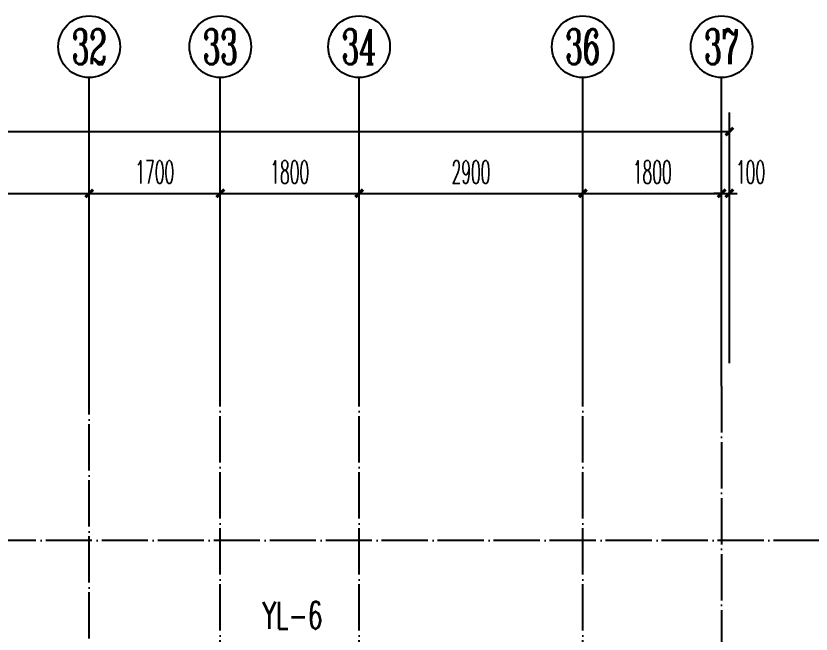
# Model space of a CAD drawing. Extents: x 27938 to 1507990, y 110129 to 923079.
# Drawn here: x 868767 to 879077, y 452368 to 460382 of the extents above; entities that cross this region are included whole.
import ezdxf
from ezdxf.enums import TextEntityAlignment as Align

# ---------------------------------------------------------------- set-up
doc = ezdxf.new("R2010")
doc.units = 0
doc.header["$LTSCALE"] = 1000
doc.header["$MEASUREMENT"] = 0
doc.linetypes.add('DOTE', pattern=[2.42, 2, -0.2, 0.02, -0.2])
for name, color, linetype in [('AXIS', 3, 'Continuous'), ('AXIS_TEXT', 7, 'Continuous'), ('DIM_雨水', 4, 'Continuous'), ('DOTE', 1, 'Continuous')]:
    doc.layers.add(name, color=color, linetype=linetype)
doc.styles.add('_TCH_AXIS', font='COMPLEX', dxfattribs={"bigfont": 'GBCBIG'})
doc.styles.add('_TCH_DIM_T3', font='SIMPLEX.shx', dxfattribs={"width": 0.494118, "bigfont": 'GBCBIG.shx'})
doc.styles.add('_TWT_SERIAL', font='SIMPLEX', dxfattribs={"width": 0.8, "height": 3.5, "bigfont": 'HZTXT'})
doc.styles.add('COMPLEX', font='COMPLEX')
doc.dimstyles.new('_TCH_ARCH&&100', dxfattribs={"dimtxt": 297.5, "dimasz": 100, "dimexe": 250, "dimexo": 300, "dimgap": 126.25, "dimtad": 1, "dimdec": 0, "dimzin": 0, "dimdsep": 46, "dimtxsty": '_TCH_DIM_T3', "dimblk": 'ARCHTICK', "dimcen": 0.09, "dimclrt": 4, "dimazin": 2, "dimtfac": 1, "dimtdec": 0, "dimtix": 1, "dimtmove": 2, "dimatfit": 3, "dimfxl": 100, "dimtolj": 1, "dimtzin": 0, "dimarcsym": 0})

# ---------------------------------------------------------------- blocks, each defined once
blk = doc.blocks.new('GDGDGDSDA')
at = {"layer": 'DOTE', "color": 0, "linetype": 'DOTE', "ltscale": 0.3}
for p, q in [((461135, 370658), (461135, 376108)), ((462835, 367858), (462835, 376108)), ((464635, 367858), (464635, 376108)), ((467535, 367858), (467535, 376108)), ((469335, 376108), (469335, 359558)), ((471335, 374108), (417335, 374108))]:
    blk.add_line(p, q, dxfattribs=at)
blk = doc.blocks.new('_ArchTick')
at = {"color": 0, "linetype": 'ByBlock', "const_width": 0.4}
blk.add_lwpolyline([(-0.5, -0.5), (0.5, 0.5)], dxfattribs=at)
blk = doc.blocks.new('*D1000')
at = {"layer": 'AXIS', "color": 0, "lineweight": -2}
for p, q in [((877917, 455882), (877917, 458332)), ((878017, 455882), (878017, 458332)), ((877917, 458082), (877817, 458082)), ((877917, 458082), (878017, 458082)), ((878017, 458082), (878117, 458082))]:
    blk.add_line(p, q, dxfattribs=at)
at = {"layer": 'Defpoints', "color": 0}
for p in [(878017, 458082), (877917, 455582), (878017, 455582)]:
    blk.add_point(p, dxfattribs=at)
at = {"layer": 'AXIS', "color": 0, "lineweight": -2, "xscale": 100, "yscale": 100, "zscale": 100}
blk.add_blockref('_ArchTick', (877917, 458082), dxfattribs=at)
at = {"layer": 'AXIS', "color": 0, "lineweight": -2, "xscale": 100, "yscale": 100, "zscale": 100, "rotation": 180}
blk.add_blockref('_ArchTick', (878017, 458082), dxfattribs=at)
at = {"layer": 'AXIS', "color": 4, "insert": (878292, 458357), "char_height": 297.5, "attachment_point": 5, "style": '_TCH_DIM_T3'}
blk.add_mtext('\\A1;100', dxfattribs=at)
blk = doc.blocks.new('*D1001')
at = {"layer": 'AXIS', "color": 0, "lineweight": -2}
for p, q in [((876117, 455882), (876117, 458332)), ((877917, 455882), (877917, 458332)), ((876117, 458082), (877917, 458082))]:
    blk.add_line(p, q, dxfattribs=at)
at = {"layer": 'Defpoints', "color": 0}
for p in [(877917, 458082), (876117, 455582), (877917, 455582)]:
    blk.add_point(p, dxfattribs=at)
at = {"layer": 'AXIS', "color": 0, "lineweight": -2, "xscale": 100, "yscale": 100, "zscale": 100, "rotation": 180}
blk.add_blockref('_ArchTick', (876117, 458082), dxfattribs=at)
at = {"layer": 'AXIS', "color": 0, "lineweight": -2, "xscale": 100, "yscale": 100, "zscale": 100}
blk.add_blockref('_ArchTick', (877917, 458082), dxfattribs=at)
at = {"layer": 'AXIS', "color": 4, "insert": (877017, 458357), "char_height": 297.5, "attachment_point": 5, "style": '_TCH_DIM_T3'}
blk.add_mtext('\\A1;1800', dxfattribs=at)
blk = doc.blocks.new('*D1002')
at = {"layer": 'AXIS', "color": 0, "lineweight": -2}
for p, q in [((873217, 455882), (873217, 458332)), ((876117, 455882), (876117, 458332)), ((873217, 458082), (876117, 458082))]:
    blk.add_line(p, q, dxfattribs=at)
at = {"layer": 'Defpoints', "color": 0}
for p in [(876117, 458082), (873217, 455582), (876117, 455582)]:
    blk.add_point(p, dxfattribs=at)
at = {"layer": 'AXIS', "color": 0, "lineweight": -2, "xscale": 100, "yscale": 100, "zscale": 100, "rotation": 180}
blk.add_blockref('_ArchTick', (873217, 458082), dxfattribs=at)
at = {"layer": 'AXIS', "color": 0, "lineweight": -2, "xscale": 100, "yscale": 100, "zscale": 100}
blk.add_blockref('_ArchTick', (876117, 458082), dxfattribs=at)
at = {"layer": 'AXIS', "color": 4, "insert": (874667, 458357), "char_height": 297.5, "attachment_point": 5, "style": '_TCH_DIM_T3'}
blk.add_mtext('\\A1;2900', dxfattribs=at)
blk = doc.blocks.new('*D1003')
at = {"layer": 'AXIS', "color": 0, "lineweight": -2}
for p, q in [((871417, 455882), (871417, 458332)), ((873217, 455882), (873217, 458332)), ((871417, 458082), (873217, 458082))]:
    blk.add_line(p, q, dxfattribs=at)
at = {"layer": 'Defpoints', "color": 0}
for p in [(873217, 458082), (871417, 455582), (873217, 455582)]:
    blk.add_point(p, dxfattribs=at)
at = {"layer": 'AXIS', "color": 0, "lineweight": -2, "xscale": 100, "yscale": 100, "zscale": 100, "rotation": 180}
blk.add_blockref('_ArchTick', (871417, 458082), dxfattribs=at)
at = {"layer": 'AXIS', "color": 0, "lineweight": -2, "xscale": 100, "yscale": 100, "zscale": 100}
blk.add_blockref('_ArchTick', (873217, 458082), dxfattribs=at)
at = {"layer": 'AXIS', "color": 4, "insert": (872317, 458357), "char_height": 297.5, "attachment_point": 5, "style": '_TCH_DIM_T3'}
blk.add_mtext('\\A1;1800', dxfattribs=at)
blk = doc.blocks.new('*D1004')
at = {"layer": 'AXIS', "color": 0, "lineweight": -2}
for p, q in [((869717, 455882), (869717, 458332)), ((871417, 455882), (871417, 458332)), ((869717, 458082), (871417, 458082))]:
    blk.add_line(p, q, dxfattribs=at)
at = {"layer": 'Defpoints', "color": 0}
for p in [(871417, 458082), (869717, 455582), (871417, 455582)]:
    blk.add_point(p, dxfattribs=at)
at = {"layer": 'AXIS', "color": 0, "lineweight": -2, "xscale": 100, "yscale": 100, "zscale": 100, "rotation": 180}
blk.add_blockref('_ArchTick', (869717, 458082), dxfattribs=at)
at = {"layer": 'AXIS', "color": 0, "lineweight": -2, "xscale": 100, "yscale": 100, "zscale": 100}
blk.add_blockref('_ArchTick', (871417, 458082), dxfattribs=at)
at = {"layer": 'AXIS', "color": 4, "insert": (870567, 458357), "char_height": 297.5, "attachment_point": 5, "style": '_TCH_DIM_T3'}
blk.add_mtext('\\A1;1700', dxfattribs=at)
blk = doc.blocks.new('*D1005')
at = {"layer": 'AXIS', "color": 0, "lineweight": -2}
for p, q in [((866817, 455882), (866817, 458332)), ((869717, 455882), (869717, 458332)), ((866817, 458082), (869717, 458082))]:
    blk.add_line(p, q, dxfattribs=at)
at = {"layer": 'Defpoints', "color": 0}
for p in [(869717, 458082), (866817, 455582), (869717, 455582)]:
    blk.add_point(p, dxfattribs=at)
at = {"layer": 'AXIS', "color": 0, "lineweight": -2, "xscale": 100, "yscale": 100, "zscale": 100, "rotation": 180}
blk.add_blockref('_ArchTick', (866817, 458082), dxfattribs=at)
at = {"layer": 'AXIS', "color": 0, "lineweight": -2, "xscale": 100, "yscale": 100, "zscale": 100}
blk.add_blockref('_ArchTick', (869717, 458082), dxfattribs=at)
at = {"layer": 'AXIS', "color": 4, "insert": (868267, 458357), "char_height": 297.5, "attachment_point": 5, "style": '_TCH_DIM_T3'}
blk.add_mtext('\\A1;2900', dxfattribs=at)
blk = doc.blocks.new('*D1024')
at = {"layer": 'AXIS', "color": 0, "lineweight": -2}
for p, q in [((827817, 455882), (827817, 459132)), ((878017, 455882), (878017, 459132)), ((827817, 458882), (878017, 458882))]:
    blk.add_line(p, q, dxfattribs=at)
at = {"layer": 'Defpoints', "color": 0}
for p in [(878017, 458882), (827817, 455582), (878017, 455582)]:
    blk.add_point(p, dxfattribs=at)
at = {"layer": 'AXIS', "color": 0, "lineweight": -2, "xscale": 100, "yscale": 100, "zscale": 100, "rotation": 180}
blk.add_blockref('_ArchTick', (827817, 458882), dxfattribs=at)
at = {"layer": 'AXIS', "color": 0, "lineweight": -2, "xscale": 100, "yscale": 100, "zscale": 100}
blk.add_blockref('_ArchTick', (878017, 458882), dxfattribs=at)
at = {"layer": 'AXIS', "color": 4, "insert": (852917, 459157), "char_height": 297.5, "attachment_point": 5, "style": '_TCH_DIM_T3'}
blk.add_mtext('\\A1;50200', dxfattribs=at)
blk = doc.blocks.new('_AXISO')
at = {"color": 0}
blk.add_circle((0, 0), 0.5, dxfattribs=at)
at = {"layer": 'AXIS_TEXT', "color": 0, "style": 'COMPLEX', "width": 1.041667}
blk.add_attdef('A', text='', height=0.56, dxfattribs=at).set_placement((-0.25, -0.28), (0.25, -0.28), align=Align.FIT)

msp = doc.modelspace()

# ---------------------------------------------------------------- linework, layer by layer
at = {"layer": 'AXIS', "color": 8}
for p, q in [((869716.6, 455582.1), (869716.6, 459582.1)), ((871416.6, 455582.1), (871416.6, 459582.1)), ((873216.6, 455582.1), (873216.6, 459582.1)), ((876116.6, 455582.1), (876116.6, 459582.1)), ((877916.6, 455582.1), (877916.6, 459582.1))]:
    msp.add_line(p, q, dxfattribs=at)

# ---------------------------------------------------------------- block references
ref = msp.add_blockref('_AXISO', (869716.6, 459982.1), dxfattribs=dict(at, xscale=800, yscale=800, zscale=800))
ref.add_attrib('A', '32', dxfattribs={"layer": 'AXIS_TEXT', "color": 8, "ltscale": 0.5, "height": 452.55, "style": '_TCH_AXIS', "width": 0.636364}).set_placement((869490.3, 459755.8), (869942.9, 459755.8), align=Align.FIT)
ref = msp.add_blockref('_AXISO', (871416.6, 459982.1), dxfattribs=dict(at, xscale=800, yscale=800, zscale=800))
ref.add_attrib('A', '33', dxfattribs={"layer": 'AXIS_TEXT', "color": 8, "ltscale": 0.5, "height": 452.55, "style": '_TCH_AXIS', "width": 0.636364}).set_placement((871190.3, 459755.8), (871642.9, 459755.8), align=Align.FIT)
ref = msp.add_blockref('_AXISO', (873216.6, 459982.1), dxfattribs=dict(at, xscale=800, yscale=800, zscale=800))
ref.add_attrib('A', '34', dxfattribs={"layer": 'AXIS_TEXT', "color": 8, "ltscale": 0.5, "height": 452.55, "style": '_TCH_AXIS', "width": 0.6}).set_placement((872990.3, 459755.8), (873442.9, 459755.8), align=Align.FIT)
ref = msp.add_blockref('_AXISO', (876116.6, 459982.1), dxfattribs=dict(at, xscale=800, yscale=800, zscale=800))
ref.add_attrib('A', '36', dxfattribs={"layer": 'AXIS_TEXT', "color": 8, "ltscale": 0.5, "height": 452.55, "style": '_TCH_AXIS', "width": 0.636364}).set_placement((875890.3, 459755.8), (876342.9, 459755.8), align=Align.FIT)
ref = msp.add_blockref('_AXISO', (877916.6, 459982.1), dxfattribs=dict(at, xscale=800, yscale=800, zscale=800))
ref.add_attrib('A', '37', dxfattribs={"layer": 'AXIS_TEXT', "color": 8, "ltscale": 0.5, "height": 452.55, "style": '_TCH_AXIS', "width": 0.636364}).set_placement((877690.3, 459755.8), (878142.9, 459755.8), align=Align.FIT)
at = {"layer": 'DOTE', "color": 169}
msp.add_blockref('GDGDGDSDA', (408581.8, 79473.8), dxfattribs=at)

# ---------------------------------------------------------------- texts
at = {"layer": 'DIM_雨水', "color": 7, "style": '_TWT_SERIAL', "width": 0.64}
msp.add_text('YL-6', height=350, dxfattribs=at).set_placement((871965, 452438.3))

# ---------------------------------------------------------------- dimensions: what is measured, and where the dimension line sits
at = {"layer": 'AXIS', "color": 8}
for p1, p2, distance, picture, middle in [((827816.6, 455582.1), (878016.6, 455582.1), 3300, '*D1024', (852916.6, 459157.1)), ((866816.6, 455582.1), (869716.6, 455582.1), 2500, '*D1005', (868266.6, 458357.1)), ((869716.6, 455582.1), (871416.6, 455582.1), 2500, '*D1004', (870566.6, 458357.1)), ((871416.6, 455582.1), (873216.6, 455582.1), 2500, '*D1003', (872316.6, 458357.1)), ((873216.6, 455582.1), (876116.6, 455582.1), 2500, '*D1002', (874666.6, 458357.1)), ((876116.6, 455582.1), (877916.6, 455582.1), 2500, '*D1001', (877016.6, 458357.1))]:
    dim = msp.add_aligned_dim(p1=p1, p2=p2, distance=distance, dimstyle='_TCH_ARCH&&100', dxfattribs=at)
    dim.commit()
    dim.dimension.update_dxf_attribs({"geometry": picture, "text_midpoint": middle})
dim = msp.add_linear_dim(base=(878016.6, 458082.1), p1=(877916.6, 455582.1), p2=(878016.6, 455582.1), angle=360, dimstyle='_TCH_ARCH&&100', dxfattribs=at)
dim.commit()
dim.dimension.update_dxf_attribs({"geometry": '*D1000', "text_midpoint": (878291.6, 458357.1), "dimtype": 129})

doc.saveas('drawing.dxf')
